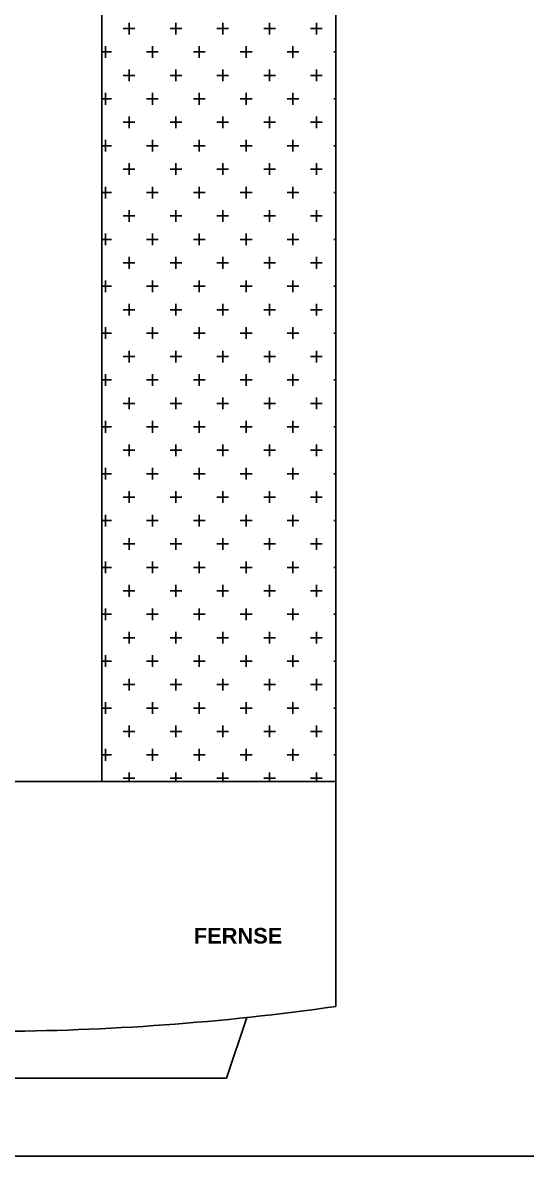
# Model space of a CAD drawing. Header units: inches. Extents: x 11.8 to 54.3, y 10.8 to 35.6.
# Drawn here: x 42.6316 to 42.7929, y 26.4983 to 26.8612 of the extents above; entities that cross this region are included whole.
import ezdxf

# ---------------------------------------------------------------- set-up
doc = ezdxf.new("R2010")
doc.units = ezdxf.units.IN
doc.header["$MEASUREMENT"] = 0
doc.layers.add('02', color=2, linetype='Continuous')
doc.layers.add('1', color=1, linetype='Continuous')
doc.styles.add('HT2', font='swisseb.ttf')

msp = doc.modelspace()

# ---------------------------------------------------------------- linework, layer by layer
at = {"layer": '02'}
for p, q in [((42.73194, 26.54634), (42.73194, 27.17934)), ((42.65694, 27.12934), (42.65694, 26.61834)), ((42.66382, 26.85935), (42.66757, 26.85935)), ((42.66569, 26.85748), (42.66569, 26.86123)), ((42.67882, 26.85935), (42.68257, 26.85935)), ((42.68069, 26.85748), (42.68069, 26.86123)), ((42.69382, 26.85935), (42.69757, 26.85935)), ((42.69569, 26.85748), (42.69569, 26.86123)), ((42.70882, 26.85935), (42.71257, 26.85935)), ((42.71069, 26.85748), (42.71069, 26.86123)), ((42.72382, 26.85935), (42.72757, 26.85935)), ((42.72569, 26.85748), (42.72569, 26.86123)), ((42.65694, 26.85185), (42.66007, 26.85185)), ((42.65819, 26.84998), (42.65819, 26.85373)), ((42.67132, 26.85185), (42.67507, 26.85185)), ((42.67319, 26.84998), (42.67319, 26.85373)), ((42.68632, 26.85185), (42.69007, 26.85185)), ((42.68819, 26.84998), (42.68819, 26.85373)), ((42.70132, 26.85185), (42.70507, 26.85185)), ((42.70319, 26.84998), (42.70319, 26.85373)), ((42.71632, 26.85185), (42.72007, 26.85185)), ((42.71819, 26.84998), (42.71819, 26.85373)), ((42.73132, 26.85185), (42.73194, 26.85185)), ((42.66382, 26.84435), (42.66757, 26.84435)), ((42.66569, 26.84248), (42.66569, 26.84623)), ((42.67882, 26.84435), (42.68257, 26.84435)), ((42.68069, 26.84248), (42.68069, 26.84623)), ((42.69382, 26.84435), (42.69757, 26.84435)), ((42.69569, 26.84248), (42.69569, 26.84623)), ((42.70882, 26.84435), (42.71257, 26.84435)), ((42.71069, 26.84248), (42.71069, 26.84623)), ((42.72382, 26.84435), (42.72757, 26.84435)), ((42.72569, 26.84248), (42.72569, 26.84623)), ((42.65694, 26.83685), (42.66007, 26.83685)), ((42.65819, 26.83498), (42.65819, 26.83873)), ((42.67132, 26.83685), (42.67507, 26.83685)), ((42.67319, 26.83498), (42.67319, 26.83873)), ((42.68632, 26.83685), (42.69007, 26.83685)), ((42.68819, 26.83498), (42.68819, 26.83873)), ((42.70132, 26.83685), (42.70507, 26.83685)), ((42.70319, 26.83498), (42.70319, 26.83873)), ((42.71632, 26.83685), (42.72007, 26.83685)), ((42.71819, 26.83498), (42.71819, 26.83873)), ((42.73132, 26.83685), (42.73194, 26.83685)), ((42.66382, 26.82935), (42.66757, 26.82935)), ((42.66569, 26.82748), (42.66569, 26.83123)), ((42.67882, 26.82935), (42.68257, 26.82935)), ((42.68069, 26.82748), (42.68069, 26.83123)), ((42.69382, 26.82935), (42.69757, 26.82935)), ((42.69569, 26.82748), (42.69569, 26.83123)), ((42.70882, 26.82935), (42.71257, 26.82935)), ((42.71069, 26.82748), (42.71069, 26.83123)), ((42.72382, 26.82935), (42.72757, 26.82935)), ((42.72569, 26.82748), (42.72569, 26.83123)), ((42.65694, 26.82185), (42.66007, 26.82185)), ((42.65819, 26.81998), (42.65819, 26.82373)), ((42.67132, 26.82185), (42.67507, 26.82185)), ((42.67319, 26.81998), (42.67319, 26.82373)), ((42.68632, 26.82185), (42.69007, 26.82185)), ((42.68819, 26.81998), (42.68819, 26.82373)), ((42.70132, 26.82185), (42.70507, 26.82185)), ((42.70319, 26.81998), (42.70319, 26.82373)), ((42.71632, 26.82185), (42.72007, 26.82185)), ((42.71819, 26.81998), (42.71819, 26.82373)), ((42.73132, 26.82185), (42.73194, 26.82185)), ((42.66382, 26.81435), (42.66757, 26.81435)), ((42.66569, 26.81248), (42.66569, 26.81623)), ((42.67882, 26.81435), (42.68257, 26.81435)), ((42.68069, 26.81248), (42.68069, 26.81623)), ((42.69382, 26.81435), (42.69757, 26.81435)), ((42.69569, 26.81248), (42.69569, 26.81623)), ((42.70882, 26.81435), (42.71257, 26.81435)), ((42.71069, 26.81248), (42.71069, 26.81623)), ((42.72382, 26.81435), (42.72757, 26.81435)), ((42.72569, 26.81248), (42.72569, 26.81623)), ((42.65819, 26.80498), (42.65819, 26.80873)), ((42.67319, 26.80498), (42.67319, 26.80873)), ((42.68819, 26.80498), (42.68819, 26.80873)), ((42.70319, 26.80498), (42.70319, 26.80873)), ((42.71819, 26.80498), (42.71819, 26.80873)), ((42.65694, 26.80685), (42.66007, 26.80685)), ((42.67132, 26.80685), (42.67507, 26.80685)), ((42.68632, 26.80685), (42.69007, 26.80685)), ((42.70132, 26.80685), (42.70507, 26.80685)), ((42.71632, 26.80685), (42.72007, 26.80685)), ((42.73132, 26.80685), (42.73194, 26.80685)), ((42.66569, 26.79748), (42.66569, 26.80123)), ((42.68069, 26.79748), (42.68069, 26.80123)), ((42.69569, 26.79748), (42.69569, 26.80123)), ((42.71069, 26.79748), (42.71069, 26.80123)), ((42.72569, 26.79748), (42.72569, 26.80123)), ((42.66382, 26.79935), (42.66757, 26.79935)), ((42.67882, 26.79935), (42.68257, 26.79935)), ((42.69382, 26.79935), (42.69757, 26.79935)), ((42.70882, 26.79935), (42.71257, 26.79935)), ((42.72382, 26.79935), (42.72757, 26.79935)), ((42.65819, 26.78998), (42.65819, 26.79373)), ((42.67319, 26.78998), (42.67319, 26.79373)), ((42.68819, 26.78998), (42.68819, 26.79373)), ((42.70319, 26.78998), (42.70319, 26.79373)), ((42.71819, 26.78998), (42.71819, 26.79373)), ((42.65694, 26.79185), (42.66007, 26.79185)), ((42.67132, 26.79185), (42.67507, 26.79185)), ((42.68632, 26.79185), (42.69007, 26.79185)), ((42.70132, 26.79185), (42.70507, 26.79185)), ((42.71632, 26.79185), (42.72007, 26.79185)), ((42.73132, 26.79185), (42.73194, 26.79185)), ((42.66569, 26.78248), (42.66569, 26.78623)), ((42.68069, 26.78248), (42.68069, 26.78623)), ((42.69569, 26.78248), (42.69569, 26.78623)), ((42.71069, 26.78248), (42.71069, 26.78623)), ((42.72569, 26.78248), (42.72569, 26.78623)), ((42.66382, 26.78435), (42.66757, 26.78435)), ((42.67882, 26.78435), (42.68257, 26.78435)), ((42.69382, 26.78435), (42.69757, 26.78435)), ((42.70882, 26.78435), (42.71257, 26.78435)), ((42.72382, 26.78435), (42.72757, 26.78435)), ((42.65819, 26.77498), (42.65819, 26.77873)), ((42.67319, 26.77498), (42.67319, 26.77873)), ((42.68819, 26.77498), (42.68819, 26.77873)), ((42.70319, 26.77498), (42.70319, 26.77873)), ((42.71819, 26.77498), (42.71819, 26.77873)), ((42.65694, 26.77685), (42.66007, 26.77685)), ((42.67132, 26.77685), (42.67507, 26.77685)), ((42.68632, 26.77685), (42.69007, 26.77685)), ((42.70132, 26.77685), (42.70507, 26.77685)), ((42.71632, 26.77685), (42.72007, 26.77685)), ((42.73132, 26.77685), (42.73194, 26.77685)), ((42.66569, 26.76748), (42.66569, 26.77123)), ((42.68069, 26.76748), (42.68069, 26.77123)), ((42.69569, 26.76748), (42.69569, 26.77123)), ((42.71069, 26.76748), (42.71069, 26.77123)), ((42.72569, 26.76748), (42.72569, 26.77123)), ((42.66382, 26.76935), (42.66757, 26.76935)), ((42.67882, 26.76935), (42.68257, 26.76935)), ((42.69382, 26.76935), (42.69757, 26.76935)), ((42.70882, 26.76935), (42.71257, 26.76935)), ((42.72382, 26.76935), (42.72757, 26.76935)), ((42.65819, 26.75998), (42.65819, 26.76373)), ((42.67319, 26.75998), (42.67319, 26.76373)), ((42.68819, 26.75998), (42.68819, 26.76373)), ((42.70319, 26.75998), (42.70319, 26.76373)), ((42.71819, 26.75998), (42.71819, 26.76373)), ((42.65694, 26.76185), (42.66007, 26.76185)), ((42.67132, 26.76185), (42.67507, 26.76185)), ((42.68632, 26.76185), (42.69007, 26.76185)), ((42.70132, 26.76185), (42.70507, 26.76185)), ((42.71632, 26.76185), (42.72007, 26.76185)), ((42.73132, 26.76185), (42.73194, 26.76185)), ((42.66569, 26.75248), (42.66569, 26.75623)), ((42.68069, 26.75248), (42.68069, 26.75623)), ((42.69569, 26.75248), (42.69569, 26.75623)), ((42.71069, 26.75248), (42.71069, 26.75623)), ((42.72569, 26.75248), (42.72569, 26.75623)), ((42.66382, 26.75435), (42.66757, 26.75435)), ((42.67882, 26.75435), (42.68257, 26.75435)), ((42.69382, 26.75435), (42.69757, 26.75435)), ((42.70882, 26.75435), (42.71257, 26.75435)), ((42.72382, 26.75435), (42.72757, 26.75435)), ((42.65694, 26.74685), (42.66007, 26.74685)), ((42.65819, 26.74498), (42.65819, 26.74873)), ((42.67132, 26.74685), (42.67507, 26.74685)), ((42.67319, 26.74498), (42.67319, 26.74873)), ((42.68632, 26.74685), (42.69007, 26.74685)), ((42.68819, 26.74498), (42.68819, 26.74873)), ((42.70132, 26.74685), (42.70507, 26.74685)), ((42.70319, 26.74498), (42.70319, 26.74873)), ((42.71632, 26.74685), (42.72007, 26.74685)), ((42.71819, 26.74498), (42.71819, 26.74873)), ((42.73132, 26.74685), (42.73194, 26.74685)), ((42.66382, 26.73935), (42.66757, 26.73935)), ((42.66569, 26.73748), (42.66569, 26.74123)), ((42.67882, 26.73935), (42.68257, 26.73935)), ((42.68069, 26.73748), (42.68069, 26.74123)), ((42.69382, 26.73935), (42.69757, 26.73935)), ((42.69569, 26.73748), (42.69569, 26.74123)), ((42.70882, 26.73935), (42.71257, 26.73935)), ((42.71069, 26.73748), (42.71069, 26.74123)), ((42.72382, 26.73935), (42.72757, 26.73935)), ((42.72569, 26.73748), (42.72569, 26.74123)), ((42.65694, 26.73185), (42.66007, 26.73185)), ((42.65819, 26.72998), (42.65819, 26.73373)), ((42.67132, 26.73185), (42.67507, 26.73185)), ((42.67319, 26.72998), (42.67319, 26.73373)), ((42.68632, 26.73185), (42.69007, 26.73185)), ((42.68819, 26.72998), (42.68819, 26.73373)), ((42.70132, 26.73185), (42.70507, 26.73185)), ((42.70319, 26.72998), (42.70319, 26.73373)), ((42.71632, 26.73185), (42.72007, 26.73185)), ((42.71819, 26.72998), (42.71819, 26.73373)), ((42.73132, 26.73185), (42.73194, 26.73185)), ((42.66382, 26.72435), (42.66757, 26.72435)), ((42.66569, 26.72248), (42.66569, 26.72623)), ((42.67882, 26.72435), (42.68257, 26.72435)), ((42.68069, 26.72248), (42.68069, 26.72623)), ((42.69382, 26.72435), (42.69757, 26.72435)), ((42.69569, 26.72248), (42.69569, 26.72623)), ((42.70882, 26.72435), (42.71257, 26.72435)), ((42.71069, 26.72248), (42.71069, 26.72623)), ((42.72382, 26.72435), (42.72757, 26.72435)), ((42.72569, 26.72248), (42.72569, 26.72623)), ((42.65694, 26.71685), (42.66007, 26.71685)), ((42.65819, 26.71498), (42.65819, 26.71873)), ((42.67132, 26.71685), (42.67507, 26.71685)), ((42.67319, 26.71498), (42.67319, 26.71873)), ((42.68632, 26.71685), (42.69007, 26.71685)), ((42.68819, 26.71498), (42.68819, 26.71873)), ((42.70132, 26.71685), (42.70507, 26.71685)), ((42.70319, 26.71498), (42.70319, 26.71873)), ((42.71632, 26.71685), (42.72007, 26.71685)), ((42.71819, 26.71498), (42.71819, 26.71873)), ((42.73132, 26.71685), (42.73194, 26.71685)), ((42.66382, 26.70935), (42.66757, 26.70935)), ((42.66569, 26.70748), (42.66569, 26.71123)), ((42.67882, 26.70935), (42.68257, 26.70935)), ((42.68069, 26.70748), (42.68069, 26.71123)), ((42.69382, 26.70935), (42.69757, 26.70935)), ((42.69569, 26.70748), (42.69569, 26.71123)), ((42.70882, 26.70935), (42.71257, 26.70935)), ((42.71069, 26.70748), (42.71069, 26.71123)), ((42.72382, 26.70935), (42.72757, 26.70935)), ((42.72569, 26.70748), (42.72569, 26.71123)), ((42.65694, 26.70185), (42.66007, 26.70185)), ((42.65819, 26.69998), (42.65819, 26.70373)), ((42.67132, 26.70185), (42.67507, 26.70185)), ((42.67319, 26.69998), (42.67319, 26.70373)), ((42.68632, 26.70185), (42.69007, 26.70185)), ((42.68819, 26.69998), (42.68819, 26.70373)), ((42.70132, 26.70185), (42.70507, 26.70185)), ((42.70319, 26.69998), (42.70319, 26.70373)), ((42.71632, 26.70185), (42.72007, 26.70185)), ((42.71819, 26.69998), (42.71819, 26.70373)), ((42.73132, 26.70185), (42.73194, 26.70185)), ((42.66569, 26.69248), (42.66569, 26.69623)), ((42.68069, 26.69248), (42.68069, 26.69623)), ((42.69569, 26.69248), (42.69569, 26.69623)), ((42.71069, 26.69248), (42.71069, 26.69623)), ((42.72569, 26.69248), (42.72569, 26.69623)), ((42.66382, 26.69435), (42.66757, 26.69435)), ((42.67882, 26.69435), (42.68257, 26.69435)), ((42.69382, 26.69435), (42.69757, 26.69435)), ((42.70882, 26.69435), (42.71257, 26.69435)), ((42.72382, 26.69435), (42.72757, 26.69435)), ((42.65819, 26.68498), (42.65819, 26.68873)), ((42.67319, 26.68498), (42.67319, 26.68873)), ((42.68819, 26.68498), (42.68819, 26.68873)), ((42.70319, 26.68498), (42.70319, 26.68873)), ((42.71819, 26.68498), (42.71819, 26.68873)), ((42.65694, 26.68685), (42.66007, 26.68685)), ((42.67132, 26.68685), (42.67507, 26.68685)), ((42.68632, 26.68685), (42.69007, 26.68685)), ((42.70132, 26.68685), (42.70507, 26.68685)), ((42.71632, 26.68685), (42.72007, 26.68685)), ((42.73132, 26.68685), (42.73194, 26.68685)), ((42.66569, 26.67748), (42.66569, 26.68123)), ((42.68069, 26.67748), (42.68069, 26.68123)), ((42.69569, 26.67748), (42.69569, 26.68123)), ((42.71069, 26.67748), (42.71069, 26.68123)), ((42.72569, 26.67748), (42.72569, 26.68123)), ((42.66382, 26.67935), (42.66757, 26.67935)), ((42.67882, 26.67935), (42.68257, 26.67935)), ((42.69382, 26.67935), (42.69757, 26.67935)), ((42.70882, 26.67935), (42.71257, 26.67935)), ((42.72382, 26.67935), (42.72757, 26.67935)), ((42.65819, 26.66998), (42.65819, 26.67373)), ((42.67319, 26.66998), (42.67319, 26.67373)), ((42.68819, 26.66998), (42.68819, 26.67373)), ((42.70319, 26.66998), (42.70319, 26.67373)), ((42.71819, 26.66998), (42.71819, 26.67373)), ((42.65694, 26.67185), (42.66007, 26.67185)), ((42.67132, 26.67185), (42.67507, 26.67185)), ((42.68632, 26.67185), (42.69007, 26.67185)), ((42.70132, 26.67185), (42.70507, 26.67185)), ((42.71632, 26.67185), (42.72007, 26.67185)), ((42.73132, 26.67185), (42.73194, 26.67185)), ((42.66569, 26.66248), (42.66569, 26.66623)), ((42.68069, 26.66248), (42.68069, 26.66623)), ((42.69569, 26.66248), (42.69569, 26.66623)), ((42.71069, 26.66248), (42.71069, 26.66623)), ((42.72569, 26.66248), (42.72569, 26.66623)), ((42.66382, 26.66435), (42.66757, 26.66435)), ((42.67882, 26.66435), (42.68257, 26.66435)), ((42.69382, 26.66435), (42.69757, 26.66435)), ((42.70882, 26.66435), (42.71257, 26.66435)), ((42.72382, 26.66435), (42.72757, 26.66435)), ((42.65819, 26.65498), (42.65819, 26.65873)), ((42.67319, 26.65498), (42.67319, 26.65873)), ((42.68819, 26.65498), (42.68819, 26.65873)), ((42.70319, 26.65498), (42.70319, 26.65873)), ((42.71819, 26.65498), (42.71819, 26.65873)), ((42.65694, 26.65685), (42.66007, 26.65685)), ((42.67132, 26.65685), (42.67507, 26.65685)), ((42.68632, 26.65685), (42.69007, 26.65685)), ((42.70132, 26.65685), (42.70507, 26.65685)), ((42.71632, 26.65685), (42.72007, 26.65685)), ((42.73132, 26.65685), (42.73194, 26.65685)), ((42.66569, 26.64748), (42.66569, 26.65123)), ((42.68069, 26.64748), (42.68069, 26.65123)), ((42.69569, 26.64748), (42.69569, 26.65123)), ((42.71069, 26.64748), (42.71069, 26.65123)), ((42.72569, 26.64748), (42.72569, 26.65123)), ((42.66382, 26.64935), (42.66757, 26.64935)), ((42.67882, 26.64935), (42.68257, 26.64935)), ((42.69382, 26.64935), (42.69757, 26.64935)), ((42.70882, 26.64935), (42.71257, 26.64935)), ((42.72382, 26.64935), (42.72757, 26.64935)), ((42.65819, 26.63998), (42.65819, 26.64373)), ((42.67319, 26.63998), (42.67319, 26.64373)), ((42.68819, 26.63998), (42.68819, 26.64373)), ((42.70319, 26.63998), (42.70319, 26.64373)), ((42.71819, 26.63998), (42.71819, 26.64373)), ((42.65694, 26.64185), (42.66007, 26.64185)), ((42.67132, 26.64185), (42.67507, 26.64185)), ((42.68632, 26.64185), (42.69007, 26.64185)), ((42.70132, 26.64185), (42.70507, 26.64185)), ((42.71632, 26.64185), (42.72007, 26.64185)), ((42.73132, 26.64185), (42.73194, 26.64185)), ((42.66382, 26.63435), (42.66757, 26.63435)), ((42.66569, 26.63248), (42.66569, 26.63623)), ((42.67882, 26.63435), (42.68257, 26.63435)), ((42.68069, 26.63248), (42.68069, 26.63623)), ((42.69382, 26.63435), (42.69757, 26.63435)), ((42.69569, 26.63248), (42.69569, 26.63623)), ((42.70882, 26.63435), (42.71257, 26.63435)), ((42.71069, 26.63248), (42.71069, 26.63623)), ((42.72382, 26.63435), (42.72757, 26.63435)), ((42.72569, 26.63248), (42.72569, 26.63623)), ((42.65694, 26.62685), (42.66007, 26.62685)), ((42.65819, 26.62498), (42.65819, 26.62873)), ((42.67132, 26.62685), (42.67507, 26.62685)), ((42.67319, 26.62498), (42.67319, 26.62873)), ((42.68632, 26.62685), (42.69007, 26.62685)), ((42.68819, 26.62498), (42.68819, 26.62873)), ((42.70132, 26.62685), (42.70507, 26.62685)), ((42.70319, 26.62498), (42.70319, 26.62873)), ((42.71632, 26.62685), (42.72007, 26.62685)), ((42.71819, 26.62498), (42.71819, 26.62873)), ((42.73132, 26.62685), (42.73194, 26.62685)), ((42.65694, 26.61834), (42.62694, 26.61834)), ((42.65694, 26.61834), (42.73194, 26.61834)), ((42.66382, 26.61935), (42.66757, 26.61935)), ((42.66569, 26.61834), (42.66569, 26.62123)), ((42.67882, 26.61935), (42.68257, 26.61935)), ((42.68069, 26.61834), (42.68069, 26.62123)), ((42.69382, 26.61935), (42.69757, 26.61935)), ((42.69569, 26.61834), (42.69569, 26.62123)), ((42.70882, 26.61935), (42.71257, 26.61935)), ((42.71069, 26.61834), (42.71069, 26.62123)), ((42.72382, 26.61935), (42.72757, 26.61935)), ((42.72569, 26.61834), (42.72569, 26.62123)), ((42.70342, 26.54278), (42.69694, 26.52334)), ((41.88494, 26.52334), (42.69694, 26.52334))]:
    msp.add_line(p, q, dxfattribs=at)
msp.add_arc((42.61967, 27.32971), 0.79138, 270.16389, 278.1554, dxfattribs=at)
at = {"layer": '1'}
msp.add_line((33.61524, 26.49834), (53.94144, 26.49834), dxfattribs=at)

# ---------------------------------------------------------------- texts
at = {"layer": '02', "style": 'HT2'}
msp.add_text('FERNSE', height=0.005, dxfattribs=at).set_placement((42.68644, 26.56645))

doc.saveas('drawing.dxf')
